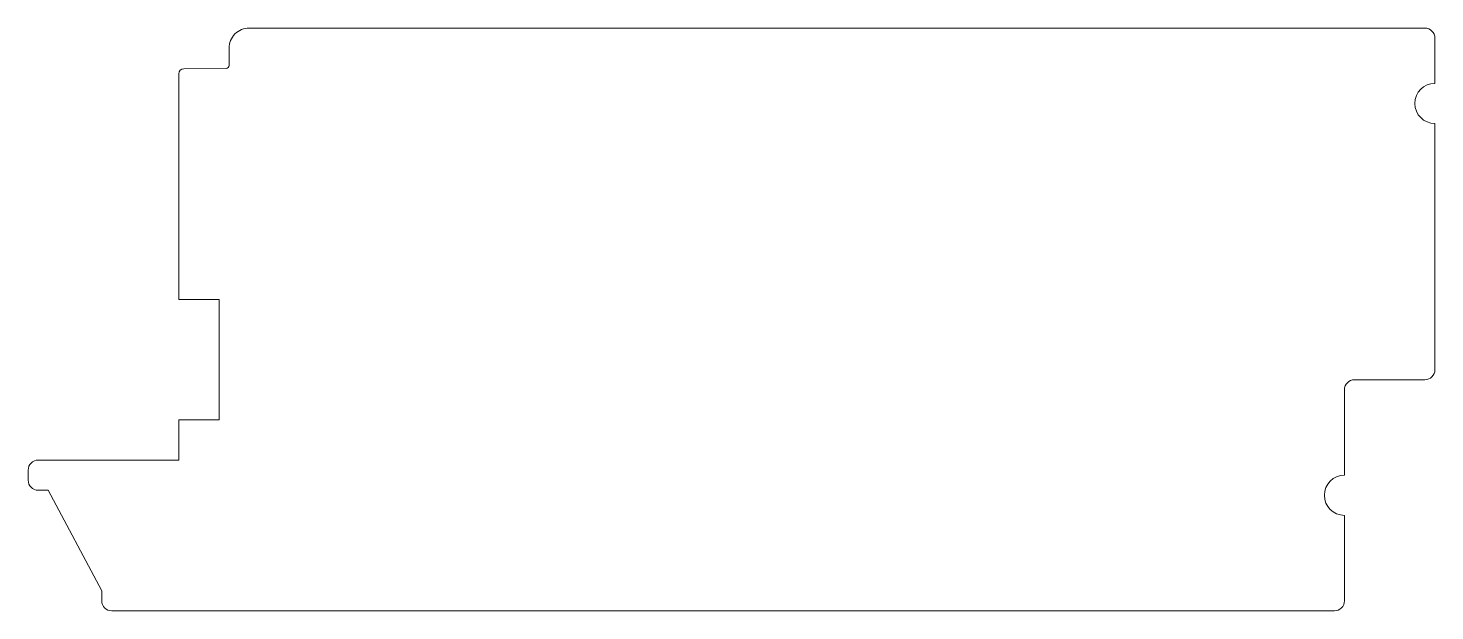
# Model space of a CAD drawing. Header units: inches. Extents: x 19 to 159, y 13 to 71.
import ezdxf

# ---------------------------------------------------------------- set-up
doc = ezdxf.new("R2010")
doc.units = ezdxf.units.IN
doc.header["$MEASUREMENT"] = 0

msp = doc.modelspace()

# ---------------------------------------------------------------- linework, layer by layer
at = {"lineweight": 0}
msp.add_lwpolyline([(34.71, 66.97), (38.92, 67, 0.41166), (39.22, 67.3), (39.22, 69.01, -0.414214), (41.22, 71.01), (158.22, 71.01, -0.414214), (159.22, 70.01), (159.22, 65.51, 1), (159.22, 61.51), (159.22, 37.01, -0.414214), (158.22, 36.01), (151.22, 36.01, 0.414214), (150.22, 35.01), (150.22, 34.51), (150.22, 26.51, 1), (150.22, 22.51), (150.22, 14.01, -0.414214), (149.22, 13.01), (27.54, 13.01, -0.414214), (26.54, 14.01), (26.54, 15.01), (21.22, 25.01), (20.22, 25.01, -0.414214), (19.22, 26.01), (19.22, 27.01, -0.414214), (20.22, 28.01), (34.22, 28.01), (34.22, 32.01), (38.22, 32.01), (38.22, 44.01), (34.22, 44.01), (34.22, 66.47, -0.41166)], format="xyb", close=True, dxfattribs=at)

doc.saveas('drawing.dxf')
